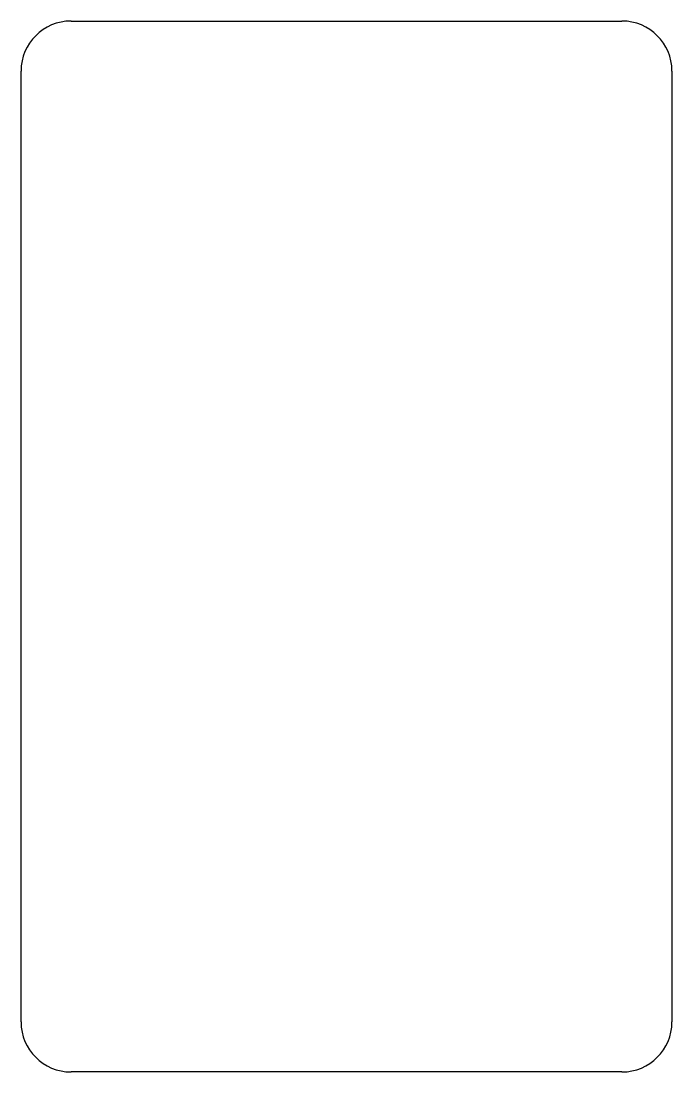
# Model space of a CAD drawing. Header units: millimetres. Extents: x -19.5 to 19.5, y -31.5 to 31.5.
import ezdxf

# ---------------------------------------------------------------- set-up
doc = ezdxf.new("R2010")
doc.units = ezdxf.units.MM
doc.layers.add('Sketch', color=7, linetype='CONTINUOUS')

msp = doc.modelspace()

# ---------------------------------------------------------------- linework, layer by layer
at = {"layer": 'Sketch'}
for p, q in [((-16.5, 31.5), (16.5, 31.5)), ((-19.5, -28.5), (-19.5, 28.5)), ((19.5, 28.5), (19.5, -28.5)), ((16.5, -31.5), (-16.5, -31.5))]:
    msp.add_line(p, q, dxfattribs=at)
for centre, start, end in [((-16.5, 28.5), 90, -180), ((16.5, 28.5), 0, 90), ((-16.5, -28.5), 180, -90), ((16.5, -28.5), -90, 0)]:
    msp.add_arc(centre, 3, start, end, dxfattribs=at)

doc.saveas('drawing.dxf')
